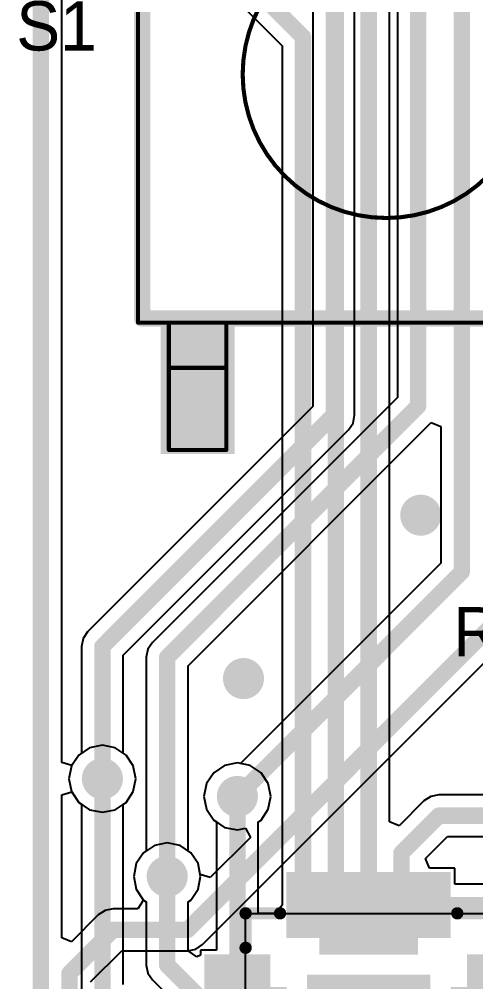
# Model space of a CAD drawing. Extents: x 10.58 to 11.54, y 9.91 to 15.27.
# Drawn here: x 10.9456 to 11.1647, y 12.7378 to 13.1994 of the extents above; entities that cross this region are included whole.
import ezdxf

# ---------------------------------------------------------------- set-up
doc = ezdxf.new("R2010")
doc.units = 0
doc.layers.get('0').update_dxf_attribs({"linetype": 'CONTINUOUS'})
for name, color, linetype in [('BOTTOMLAYER', 5, 'CONTINUOUS'), ('MULTILAYER', 9, 'CONTINUOUS'), ('TOPLAYER', 1, 'CONTINUOUS'), ('TOPOVERLAY', 2, 'CONTINUOUS'), ('TOPPASTE', 8, 'CONTINUOUS'), ('TOPSOLDER', 216, 'CONTINUOUS'), ('VIAHOLELAYER', 16, 'CONTINUOUS')]:
    doc.layers.add(name, color=color, linetype=linetype)

# ---------------------------------------------------------------- blocks, each defined once
blk = doc.blocks.new('SWITCH_4P_SMT_54')
at = {"layer": 'TOPLAYER'}
for points in [[(-0.061024, -0.042323), (0, -0.042323), (-0.061024, -0.014764), (0, -0.014764)], [(0.23622, -0.042323), (0.297244, -0.042323), (0.23622, -0.014764), (0.297244, -0.014764)], [(-0.061024, -0.223425), (0, -0.223425), (-0.061024, -0.195866), (0, -0.195866)], [(0.23622, -0.223425), (0.297244, -0.223425), (0.23622, -0.195866), (0.297244, -0.195866)]]:
    blk.add_solid(points, dxfattribs=at)
at = {"layer": 'TOPOVERLAY', "const_width": 0.003937}
for points in [[(-0.001969, 0, 1), (0.001969, 0, 1)], [(-0.001969, 0, 1), (0.001969, 0, 1)], [(0.234252, 0, 1), (0.238189, 0, 1)], [(0.234252, 0, 1), (0.238189, 0, 1)], [(-0.001969, -0.23622, 1), (0.001969, -0.23622, 1)], [(-0.001969, -0.23622, 1), (0.001969, -0.23622, 1)], [(0.234252, -0.23622, 1), (0.238189, -0.23622, 1)], [(0.234252, -0.23622, 1), (0.238189, -0.23622, 1)]]:
    blk.add_lwpolyline(points, format="xyb", close=True, dxfattribs=at)
at = {"layer": 'TOPOVERLAY', "const_width": 0.007874}
for points in [[(0.23622, 0), (0, 0)], [(0, -0.23622), (0, 0)], [(0.23622, -0.23622), (0.23622, 0)], [(0.23622, -0.23622), (0, -0.23622)]]:
    blk.add_lwpolyline(points, dxfattribs=at)
at = {"layer": 'TOPPASTE'}
for points in [[(-0.061024, -0.042323), (0, -0.042323), (-0.061024, -0.014764), (0, -0.014764)], [(0.23622, -0.042323), (0.297244, -0.042323), (0.23622, -0.014764), (0.297244, -0.014764)], [(-0.061024, -0.223425), (0, -0.223425), (-0.061024, -0.195866), (0, -0.195866)], [(0.23622, -0.223425), (0.297244, -0.223425), (0.23622, -0.195866), (0.297244, -0.195866)]]:
    blk.add_solid(points, dxfattribs=at)
at = {"layer": 'TOPSOLDER'}
for points in [[(-0.065024, -0.046323), (0.004, -0.046323), (-0.065024, -0.010764), (0.004, -0.010764)], [(0.23222, -0.046323), (0.301244, -0.046323), (0.23222, -0.010764), (0.301244, -0.010764)], [(-0.065024, -0.227425), (0.004, -0.227425), (-0.065024, -0.191866), (0.004, -0.191866)], [(0.23222, -0.227425), (0.301244, -0.227425), (0.23222, -0.191866), (0.301244, -0.191866)]]:
    blk.add_solid(points, dxfattribs=at)
blk = doc.blocks.new('QFN_20_0_4___62')
at = {"layer": 'TOPLAYER'}
for points in [[(-0.027559, 0.051181), (-0.027559, 0.074803), (-0.035433, 0.051181), (-0.035433, 0.074803)], [(-0.011811, 0.043307), (-0.011811, 0.074803), (-0.019685, 0.043307), (-0.019685, 0.074803)], [(0.003937, 0.043307), (0.003937, 0.074803), (-0.003937, 0.043307), (-0.003937, 0.074803)], [(0.019685, 0.043307), (0.019685, 0.074803), (0.011811, 0.043307), (0.011811, 0.074803)], [(0.035433, 0.051181), (0.035433, 0.074803), (0.027559, 0.051181), (0.027559, 0.074803)], [(-0.074803, 0.027559), (-0.051181, 0.027559), (-0.074803, 0.035433), (-0.051181, 0.035433)], [(0.051181, 0.027559), (0.074803, 0.027559), (0.051181, 0.035433), (0.074803, 0.035433)], [(-0.02559, -0.02559), (0.02559, -0.02559), (-0.02559, 0.02559), (0.02559, 0.02559)], [(-0.074803, 0.011811), (-0.043307, 0.011811), (-0.074803, 0.019685), (-0.043307, 0.019685)], [(0.043307, 0.011811), (0.074803, 0.011811), (0.043307, 0.019685), (0.074803, 0.019685)], [(-0.074803, -0.003937), (-0.043307, -0.003937), (-0.074803, 0.003937), (-0.043307, 0.003937)], [(0.043307, -0.003937), (0.074803, -0.003937), (0.043307, 0.003937), (0.074803, 0.003937)], [(-0.074803, -0.019685), (-0.043307, -0.019685), (-0.074803, -0.011811), (-0.043307, -0.011811)], [(0.043307, -0.019685), (0.074803, -0.019685), (0.043307, -0.011811), (0.074803, -0.011811)], [(-0.074803, -0.035433), (-0.051181, -0.035433), (-0.074803, -0.027559), (-0.051181, -0.027559)], [(0.051181, -0.035433), (0.074803, -0.035433), (0.051181, -0.027559), (0.074803, -0.027559)], [(-0.011811, -0.074803), (-0.011811, -0.043307), (-0.019685, -0.074803), (-0.019685, -0.043307)], [(0.003937, -0.074803), (0.003937, -0.043307), (-0.003937, -0.074803), (-0.003937, -0.043307)], [(0.019685, -0.074803), (0.019685, -0.043307), (0.011811, -0.074803), (0.011811, -0.043307)], [(-0.027559, -0.074803), (-0.027559, -0.051181), (-0.035433, -0.074803), (-0.035433, -0.051181)], [(0.035433, -0.074803), (0.035433, -0.051181), (0.027559, -0.074803), (0.027559, -0.051181)]]:
    blk.add_solid(points, dxfattribs=at)
at = {"layer": 'TOPOVERLAY'}
for points, const_width in [([(-0.060532, 0.059055, 1), (-0.057579, 0.059055, 1)], 0.002953), ([(-0.060532, 0.059055, 1), (-0.057579, 0.059055, 1)], 0.002953), ([(-0.043996, 0.059055, 1), (-0.041043, 0.059055, 1)], 0.002953), ([(0.041043, 0.059055, 1), (0.043996, 0.059055, 1)], 0.002953), ([(0.057579, 0.059055, 1), (0.060532, 0.059055, 1)], 0.002953), ([(0.057579, 0.059055, 1), (0.060532, 0.059055, 1)], 0.002953), ([(-0.060532, 0.04252, 1), (-0.057579, 0.04252, 1)], 0.002953), ([(0.057579, 0.04252, 1), (0.060532, 0.04252, 1)], 0.002953), ([(-0.060532, -0.04252, 1), (-0.057579, -0.04252, 1)], 0.002953), ([(0.057579, -0.04252, 1), (0.060532, -0.04252, 1)], 0.002953), ([(-0.044882, -0.048819, 1), (-0.052756, -0.048819, 1)], 0.006), ([(-0.054256, -0.048819, 1), (-0.051256, -0.048819, 1)], 0.003), ([(-0.046382, -0.048819, 1), (-0.043382, -0.048819, 1)], 0.003), ([(-0.066142, -0.067716, 1), (-0.074016, -0.067716, 1)], 0.007874), ([(-0.060532, -0.059055, 1), (-0.057579, -0.059055, 1)], 0.002953), ([(-0.060532, -0.059055, 1), (-0.057579, -0.059055, 1)], 0.002953), ([(-0.043602, -0.059055, 1), (-0.04065, -0.059055, 1)], 0.002953), ([(0.041043, -0.059055, 1), (0.043996, -0.059055, 1)], 0.002953), ([(0.057579, -0.059055, 1), (0.060532, -0.059055, 1)], 0.002953), ([(0.057579, -0.059055, 1), (0.060532, -0.059055, 1)], 0.002953), ([(-0.075984, -0.067716, 1), (-0.072047, -0.067716, 1)], 0.003937), ([(-0.06811, -0.067716, 1), (-0.064173, -0.067716, 1)], 0.003937)]:
    blk.add_lwpolyline(points, format="xyb", close=True, dxfattribs=dict(at, const_width=const_width))
at = {"layer": 'TOPOVERLAY', "const_width": 0.005906}
for points in [[(-0.059055, 0.059055), (-0.059055, 0.04252)], [(-0.059055, 0.059055), (-0.04252, 0.059055)], [(0.04252, 0.059055), (0.059055, 0.059055)], [(0.059055, 0.059055), (0.059055, 0.04252)], [(-0.059055, -0.04252), (-0.059055, -0.059055)], [(0.059055, -0.04252), (0.059055, -0.059055)], [(-0.059055, -0.059055), (-0.042126, -0.059055)], [(0.04252, -0.059055), (0.059055, -0.059055)]]:
    blk.add_lwpolyline(points, dxfattribs=at)
at = {"layer": 'TOPPASTE'}
for points in [[(-0.027559, 0.051181), (-0.027559, 0.074803), (-0.035433, 0.051181), (-0.035433, 0.074803)], [(-0.011811, 0.043307), (-0.011811, 0.074803), (-0.019685, 0.043307), (-0.019685, 0.074803)], [(0.003937, 0.043307), (0.003937, 0.074803), (-0.003937, 0.043307), (-0.003937, 0.074803)], [(0.019685, 0.043307), (0.019685, 0.074803), (0.011811, 0.043307), (0.011811, 0.074803)], [(0.035433, 0.051181), (0.035433, 0.074803), (0.027559, 0.051181), (0.027559, 0.074803)], [(-0.074803, 0.027559), (-0.051181, 0.027559), (-0.074803, 0.035433), (-0.051181, 0.035433)], [(0.051181, 0.027559), (0.074803, 0.027559), (0.051181, 0.035433), (0.074803, 0.035433)], [(-0.02559, -0.02559), (0.02559, -0.02559), (-0.02559, 0.02559), (0.02559, 0.02559)], [(-0.074803, 0.011811), (-0.043307, 0.011811), (-0.074803, 0.019685), (-0.043307, 0.019685)], [(0.043307, 0.011811), (0.074803, 0.011811), (0.043307, 0.019685), (0.074803, 0.019685)], [(-0.074803, -0.003937), (-0.043307, -0.003937), (-0.074803, 0.003937), (-0.043307, 0.003937)], [(0.043307, -0.003937), (0.074803, -0.003937), (0.043307, 0.003937), (0.074803, 0.003937)], [(-0.074803, -0.019685), (-0.043307, -0.019685), (-0.074803, -0.011811), (-0.043307, -0.011811)], [(0.043307, -0.019685), (0.074803, -0.019685), (0.043307, -0.011811), (0.074803, -0.011811)], [(-0.074803, -0.035433), (-0.051181, -0.035433), (-0.074803, -0.027559), (-0.051181, -0.027559)], [(0.051181, -0.035433), (0.074803, -0.035433), (0.051181, -0.027559), (0.074803, -0.027559)], [(-0.011811, -0.074803), (-0.011811, -0.043307), (-0.019685, -0.074803), (-0.019685, -0.043307)], [(0.003937, -0.074803), (0.003937, -0.043307), (-0.003937, -0.074803), (-0.003937, -0.043307)], [(0.019685, -0.074803), (0.019685, -0.043307), (0.011811, -0.074803), (0.011811, -0.043307)], [(-0.027559, -0.074803), (-0.027559, -0.051181), (-0.035433, -0.074803), (-0.035433, -0.051181)], [(0.035433, -0.074803), (0.035433, -0.051181), (0.027559, -0.074803), (0.027559, -0.051181)]]:
    blk.add_solid(points, dxfattribs=at)
at = {"layer": 'TOPSOLDER'}
for points in [[(-0.023559, 0.047181), (-0.023559, 0.078803), (-0.039433, 0.047181), (-0.039433, 0.078803)], [(-0.007811, 0.039307), (-0.007811, 0.078803), (-0.023685, 0.039307), (-0.023685, 0.078803)], [(0.007937, 0.039307), (0.007937, 0.078803), (-0.007937, 0.039307), (-0.007937, 0.078803)], [(0.023685, 0.039307), (0.023685, 0.078803), (0.007811, 0.039307), (0.007811, 0.078803)], [(0.039433, 0.047181), (0.039433, 0.078803), (0.023559, 0.047181), (0.023559, 0.078803)], [(-0.078803, 0.023559), (-0.047181, 0.023559), (-0.078803, 0.039433), (-0.047181, 0.039433)], [(0.047181, 0.023559), (0.078803, 0.023559), (0.047181, 0.039433), (0.078803, 0.039433)], [(-0.02959, -0.02959), (0.02959, -0.02959), (-0.02959, 0.02959), (0.02959, 0.02959)], [(-0.078803, 0.007811), (-0.039307, 0.007811), (-0.078803, 0.023685), (-0.039307, 0.023685)], [(0.039307, 0.007811), (0.078803, 0.007811), (0.039307, 0.023685), (0.078803, 0.023685)], [(-0.078803, -0.007937), (-0.039307, -0.007937), (-0.078803, 0.007937), (-0.039307, 0.007937)], [(0.039307, -0.007937), (0.078803, -0.007937), (0.039307, 0.007937), (0.078803, 0.007937)], [(-0.078803, -0.023685), (-0.039307, -0.023685), (-0.078803, -0.007811), (-0.039307, -0.007811)], [(0.039307, -0.023685), (0.078803, -0.023685), (0.039307, -0.007811), (0.078803, -0.007811)], [(-0.078803, -0.039433), (-0.047181, -0.039433), (-0.078803, -0.023559), (-0.047181, -0.023559)], [(0.047181, -0.039433), (0.078803, -0.039433), (0.047181, -0.023559), (0.078803, -0.023559)], [(-0.007811, -0.078803), (-0.007811, -0.039307), (-0.023685, -0.078803), (-0.023685, -0.039307)], [(0.007937, -0.078803), (0.007937, -0.039307), (-0.007937, -0.078803), (-0.007937, -0.039307)], [(0.023685, -0.078803), (0.023685, -0.039307), (0.007811, -0.078803), (0.007811, -0.039307)], [(-0.023559, -0.078803), (-0.023559, -0.047181), (-0.039433, -0.078803), (-0.039433, -0.047181)], [(0.039433, -0.078803), (0.039433, -0.047181), (0.023559, -0.078803), (0.023559, -0.047181)]]:
    blk.add_solid(points, dxfattribs=at)

msp = doc.modelspace()

# ---------------------------------------------------------------- linework, layer by layer
at = {"layer": 'BOTTOMLAYER'}
for p, q in [((11.106583, 13.009581), (11.106583, 14.280024)), ((11.127064, 13.860316), (11.127064, 13.018068)), ((10.966032, 12.842957), (10.966032, 13.669597)), ((11.086512, 13.339822), (11.086512, 13.013738)), ((11.127064, 13.018068), (11.009531, 12.900535)), ((11.086512, 13.013738), (10.978428, 12.905653)), ((11.105819, 13.00574), (11.106583, 13.009581)), ((10.99556, 12.894401), (11.103644, 13.002485)), ((11.026662, 12.889282), (11.14331, 13.005931)), ((11.103644, 13.002485), (11.105819, 13.00574)), ((11.14331, 13.005931), (11.14793, 13.004017)), ((11.14793, 13.004017), (11.14793, 12.938494)), ((11.14793, 12.938494), (11.051867, 12.842431)), ((10.978428, 12.905653), (10.976253, 12.902398)), ((10.976253, 12.902398), (10.975489, 12.898557)), ((11.009531, 12.900535), (11.007355, 12.897279)), ((11.033565, 12.755634), (11.178841, 12.90091)), ((10.975489, 12.898557), (10.975489, 12.847406)), ((11.007355, 12.897279), (11.006591, 12.893439)), ((10.99556, 12.847406), (10.99556, 12.894401)), ((11.006591, 12.893439), (11.006591, 12.800556)), ((11.026662, 12.800556), (11.026662, 12.889282)), ((10.97417, 12.846525), (10.970817, 12.841506)), ((10.975489, 12.847406), (10.97417, 12.846525)), ((10.996878, 12.846525), (10.99556, 12.847406)), ((11.000359, 12.841316), (10.996878, 12.846525)), ((10.970817, 12.841506), (10.966032, 12.842957)), ((11.001581, 12.835171), (11.000359, 12.841316)), ((11.044167, 12.841518), (11.038958, 12.838037)), ((11.050311, 12.84274), (11.044167, 12.841518)), ((11.051867, 12.842431), (11.050311, 12.84274)), ((11.038958, 12.838037), (11.035477, 12.832828)), ((11.000359, 12.829027), (11.001581, 12.835171)), ((11.035477, 12.832828), (11.034255, 12.826683)), ((10.966032, 12.827386), (10.970817, 12.828837)), ((10.966032, 12.758845), (10.966032, 12.827386)), ((10.970817, 12.828837), (10.97417, 12.823818)), ((10.996878, 12.823818), (11.000359, 12.829027)), ((11.034255, 12.826683), (11.035477, 12.820539)), ((10.97417, 12.823818), (10.97938, 12.820337)), ((10.991669, 12.820337), (10.996878, 12.823818)), ((10.97938, 12.820337), (10.985524, 12.819115)), ((10.985524, 12.819115), (10.991669, 12.820337)), ((11.035477, 12.820539), (11.038958, 12.81533)), ((11.038958, 12.81533), (11.044167, 12.811849)), ((11.044167, 12.811849), (11.050311, 12.810627)), ((11.050311, 12.810627), (11.054175, 12.811395)), ((11.054175, 12.811395), (11.056532, 12.806986)), ((11.056532, 12.806986), (11.037293, 12.787747)), ((11.005273, 12.799675), (11.001792, 12.794466)), ((11.006591, 12.800556), (11.005273, 12.799675)), ((11.02798, 12.799675), (11.026662, 12.800556)), ((11.031461, 12.794466), (11.02798, 12.799675)), ((11.001792, 12.794466), (11.00057, 12.788321)), ((11.032509, 12.789198), (11.031461, 12.794466)), ((11.00057, 12.788321), (11.001792, 12.782177)), ((11.037293, 12.787747), (11.032509, 12.789198)), ((11.001792, 12.782177), (11.005134, 12.777176)), ((11.005134, 12.777176), (11.004022, 12.775096)), ((10.986802, 12.772002), (10.983546, 12.769827)), ((10.987439, 12.772129), (10.986802, 12.772002)), ((10.990642, 12.772766), (10.987439, 12.772129)), ((11.002465, 12.772766), (10.990642, 12.772766)), ((11.004022, 12.775096), (11.002465, 12.772766)), ((10.983546, 12.769827), (10.970651, 12.756932)), ((10.970651, 12.756932), (10.966032, 12.758845)), ((11.026469, 12.752695), (11.030309, 12.753459)), ((11.030309, 12.753459), (11.033565, 12.755634)), ((10.979811, 12.737708), (10.994799, 12.752695)), ((10.994799, 12.752695), (11.026469, 12.752695))]:
    msp.add_line(p, q, dxfattribs=at)
at = {"layer": 'BOTTOMLAYER', "const_width": 0.007874}
for points in [[(11.096548, 13.009581), (11.096548, 14.292258)], [(11.157965, 12.934337), (11.157965, 13.895801)], [(11.137099, 13.013912), (11.137099, 13.863404)], [(10.955997, 12.657219), (10.955997, 13.673754)], [(11.016626, 12.893439), (11.137099, 13.013912)], [(10.985524, 12.898557), (11.096548, 13.009581)], [(11.050311, 12.826683), (11.157965, 12.934337)], [(11.026469, 12.76273), (11.171745, 12.908006)], [(10.985524, 12.835171), (10.985524, 12.898557)], [(11.016626, 12.788321), (11.016626, 12.893439)], [(10.969776, 12.741864), (10.990642, 12.76273)], [(10.990642, 12.76273), (11.026469, 12.76273)], [(10.969776, 12.716274), (10.969776, 12.741864)]]:
    msp.add_lwpolyline(points, dxfattribs=at)
at = {"layer": 'BOTTOMLAYER'}
for points, const_width in [([(11.13513, 13.013912, 1), (11.139067, 13.013912, 1)], 0.003937), ([(11.13513, 13.013912, 1), (11.139067, 13.013912, 1)], 0.003937), ([(11.094579, 13.009581, 1), (11.098516, 13.009581, 1)], 0.003937), ([(11.094579, 13.009581, 1), (11.098516, 13.009581, 1)], 0.003937), ([(11.133359, 12.961549, 1), (11.143201, 12.961549, 1)], 0.009843), ([(11.155997, 12.934337, 1), (11.159934, 12.934337, 1)], 0.003937), ([(11.155997, 12.934337, 1), (11.159934, 12.934337, 1)], 0.003937), ([(10.983556, 12.898557, 1), (10.987493, 12.898557, 1)], 0.003937), ([(10.983556, 12.898557, 1), (10.987493, 12.898557, 1)], 0.003937), ([(11.014658, 12.893439, 1), (11.018595, 12.893439, 1)], 0.003937), ([(11.014658, 12.893439, 1), (11.018595, 12.893439, 1)], 0.003937), ([(11.048319, 12.883203, 1), (11.058162, 12.883203, 1)], 0.009843), ([(10.980603, 12.835171, 1), (10.990445, 12.835171, 1)], 0.009843), ([(10.983556, 12.835171, 1), (10.987493, 12.835171, 1)], 0.003937), ([(11.04539, 12.826683, 1), (11.055233, 12.826683, 1)], 0.009843), ([(11.048343, 12.826683, 1), (11.05228, 12.826683, 1)], 0.003937), ([(11.011705, 12.788321, 1), (11.021548, 12.788321, 1)], 0.009843), ([(11.014658, 12.788321, 1), (11.018595, 12.788321, 1)], 0.003937), ([(10.988674, 12.76273, 1), (10.992611, 12.76273, 1)], 0.003937), ([(10.988674, 12.76273, 1), (10.992611, 12.76273, 1)], 0.003937), ([(11.024501, 12.76273, 1), (11.028438, 12.76273, 1)], 0.003937), ([(11.024501, 12.76273, 1), (11.028438, 12.76273, 1)], 0.003937), ([(10.967808, 12.741864, 1), (10.971745, 12.741864, 1)], 0.003937), ([(10.967808, 12.741864, 1), (10.971745, 12.741864, 1)], 0.003937)]:
    msp.add_lwpolyline(points, format="xyb", close=True, dxfattribs=dict(at, const_width=const_width))
at = {"layer": 'MULTILAYER', "const_width": 0.009843}
for points in [[(11.133359, 12.961549, 1), (11.143201, 12.961549, 1)], [(11.048319, 12.883203, 1), (11.058162, 12.883203, 1)], [(10.980603, 12.835171, 1), (10.990445, 12.835171, 1)], [(11.04539, 12.826683, 1), (11.055233, 12.826683, 1)], [(11.011705, 12.788321, 1), (11.021548, 12.788321, 1)]]:
    msp.add_lwpolyline(points, format="xyb", close=True, dxfattribs=at)
at = {"layer": 'TOPLAYER'}
for p, q in [((11.123339, 12.814577), (11.123339, 13.393578)), ((11.047316, 13.211156), (11.071772, 13.1867)), ((11.071772, 13.1867), (11.071772, 12.774562)), ((10.97938, 12.850006), (10.97417, 12.846525)), ((10.985524, 12.851228), (10.97938, 12.850006)), ((10.991669, 12.850006), (10.985524, 12.851228)), ((10.996878, 12.846525), (10.991669, 12.850006)), ((10.97417, 12.846525), (10.97069, 12.841316)), ((11.000359, 12.841316), (10.996878, 12.846525)), ((10.97069, 12.841316), (10.969468, 12.835171)), ((11.001581, 12.835171), (11.000359, 12.841316)), ((11.044167, 12.841518), (11.038958, 12.838037)), ((11.050311, 12.84274), (11.044167, 12.841518)), ((11.056456, 12.841518), (11.050311, 12.84274)), ((11.061665, 12.838037), (11.056456, 12.841518)), ((11.038958, 12.838037), (11.035477, 12.832828)), ((11.065146, 12.832828), (11.061665, 12.838037)), ((10.969468, 12.835171), (10.97069, 12.829027)), ((11.000359, 12.829027), (11.001581, 12.835171)), ((11.035477, 12.832828), (11.034255, 12.826683)), ((11.066368, 12.826683), (11.065146, 12.832828)), ((10.97069, 12.829027), (10.97417, 12.823818)), ((10.996878, 12.823818), (11.000359, 12.829027)), ((11.034255, 12.826683), (11.035477, 12.820539)), ((11.065146, 12.820539), (11.066368, 12.826683)), ((11.143101, 12.826726), (11.139845, 12.824551)), ((11.146941, 12.82749), (11.143101, 12.826726)), ((11.171321, 12.82749), (11.146941, 12.82749)), ((10.97417, 12.823818), (10.975489, 12.822937)), ((10.975489, 12.822937), (10.975489, 12.732416)), ((10.99556, 12.822937), (10.996878, 12.823818)), ((10.99556, 12.736572), (10.99556, 12.822937)), ((11.139845, 12.824551), (11.127958, 12.812664)), ((11.035477, 12.820539), (11.038958, 12.81533)), ((11.061665, 12.81533), (11.065146, 12.820539)), ((11.038958, 12.81533), (11.040276, 12.814449)), ((11.040276, 12.814449), (11.040276, 12.752909)), ((11.060347, 12.814449), (11.061665, 12.81533)), ((11.060347, 12.770625), (11.060347, 12.814449)), ((11.127958, 12.812664), (11.123339, 12.814577)), ((11.016626, 12.804378), (11.010482, 12.803155)), ((11.022771, 12.803155), (11.016626, 12.804378)), ((11.140576, 12.796898), (11.151098, 12.80742)), ((11.151098, 12.80742), (11.171321, 12.80742)), ((11.005273, 12.799675), (11.001792, 12.794466)), ((11.010482, 12.803155), (11.005273, 12.799675)), ((11.02798, 12.799675), (11.022771, 12.803155)), ((11.031461, 12.794466), (11.02798, 12.799675)), ((11.001792, 12.794466), (11.00057, 12.788321)), ((11.032683, 12.788321), (11.031461, 12.794466)), ((11.14249, 12.792279), (11.140576, 12.796898)), ((11.154642, 12.792279), (11.14249, 12.792279)), ((11.154642, 12.784597), (11.154642, 12.792279)), ((11.00057, 12.788321), (11.001792, 12.782177)), ((11.031461, 12.782177), (11.032683, 12.788321)), ((11.001792, 12.782177), (11.005273, 12.776967)), ((11.02798, 12.776967), (11.031461, 12.782177)), ((11.190986, 12.784597), (11.154642, 12.784597)), ((11.005273, 12.776967), (11.006591, 12.776086)), ((11.006591, 12.776086), (11.006591, 12.745802)), ((11.026662, 12.776086), (11.02798, 12.776967)), ((11.026662, 12.7526), (11.026662, 12.776086)), ((11.071786, 12.77449), (11.068615, 12.770625)), ((11.071772, 12.774562), (11.071786, 12.77449)), ((11.054248, 12.652515), (11.054248, 12.770625)), ((11.054248, 12.770625), (11.172359, 12.770625)), ((11.068615, 12.770625), (11.060347, 12.770625)), ((11.040276, 12.752909), (11.032595, 12.752909)), ((11.032595, 12.752909), (11.032595, 12.750558)), ((11.030819, 12.749822), (11.026662, 12.7526)), ((11.032595, 12.750558), (11.030819, 12.749822)), ((11.006591, 12.745802), (11.006591, 12.745801)), ((11.006591, 12.745801), (11.006591, 12.745801)), ((11.006591, 12.745801), (11.007355, 12.741961)), ((11.007355, 12.741961), (11.009531, 12.738705)), ((11.009531, 12.738705), (11.022011, 12.726225))]:
    msp.add_line(p, q, dxfattribs=at)
at = {"layer": 'TOPLAYER', "const_width": 0.007874}
for points in [[(11.113304, 12.770625), (11.113304, 13.393578)], [(11.097556, 12.770625), (11.097556, 13.331014)], [(11.04576, 13.226904), (11.081808, 13.190857)], [(11.081808, 12.774562), (11.081808, 13.190857)], [(10.985524, 12.732416), (10.985524, 12.835171)], [(11.050311, 12.743066), (11.050311, 12.826683)], [(11.129052, 12.799565), (11.146941, 12.817455)], [(11.146941, 12.817455), (11.183556, 12.817455)], [(11.129052, 12.770625), (11.129052, 12.799565)], [(11.016626, 12.745801), (11.016626, 12.788321)], [(11.1448, 12.774562), (11.20322, 12.774562)], [(11.016626, 12.745801), (11.03511, 12.727318)]]:
    msp.add_lwpolyline(points, dxfattribs=at)
at = {"layer": 'TOPLAYER'}
for points, const_width in [([(11.079839, 13.190857, 1), (11.083776, 13.190857, 1)], 0.003937), ([(11.079839, 13.190857, 1), (11.083776, 13.190857, 1)], 0.003937), ([(11.133359, 12.961549, 1), (11.143201, 12.961549, 1)], 0.009843), ([(11.048319, 12.883203, 1), (11.058162, 12.883203, 1)], 0.009843), ([(10.980603, 12.835171, 1), (10.990445, 12.835171, 1)], 0.009843), ([(10.983556, 12.835171, 1), (10.987493, 12.835171, 1)], 0.003937), ([(11.04539, 12.826683, 1), (11.055233, 12.826683, 1)], 0.009843), ([(11.048343, 12.826683, 1), (11.05228, 12.826683, 1)], 0.003937), ([(11.144973, 12.817455, 1), (11.14891, 12.817455, 1)], 0.003937), ([(11.144973, 12.817455, 1), (11.14891, 12.817455, 1)], 0.003937), ([(11.127083, 12.799565, 1), (11.13102, 12.799565, 1)], 0.003937), ([(11.127083, 12.799565, 1), (11.13102, 12.799565, 1)], 0.003937), ([(11.011705, 12.788321, 1), (11.021548, 12.788321, 1)], 0.009843), ([(11.014658, 12.788321, 1), (11.018595, 12.788321, 1)], 0.003937), ([(11.079839, 12.774562, 1), (11.083776, 12.774562, 1)], 0.003937), ([(11.142831, 12.774562, 1), (11.146768, 12.774562, 1)], 0.003937), ([(11.095587, 12.770625, 1), (11.099524, 12.770625, 1)], 0.003937), ([(11.111335, 12.770625, 1), (11.115272, 12.770625, 1)], 0.003937), ([(11.127083, 12.770625, 1), (11.13102, 12.770625, 1)], 0.003937), ([(11.014658, 12.745801, 1), (11.018595, 12.745801, 1)], 0.003937), ([(11.014658, 12.745801, 1), (11.018595, 12.745801, 1)], 0.003937), ([(11.048343, 12.743066, 1), (11.05228, 12.743066, 1)], 0.003937)]:
    msp.add_lwpolyline(points, format="xyb", close=True, dxfattribs=dict(at, const_width=const_width))
at = {"layer": 'TOPOVERLAY', "const_width": 0.001969}
for points in [[(11.00265, 13.053871), (11.00265, 13.29206)], [(11.00265, 13.053871), (11.240839, 13.053871)], [(11.017414, 12.992847), (11.017414, 13.053871)], [(11.044973, 12.992847), (11.044973, 13.053871)], [(11.017414, 13.032218), (11.044973, 13.032218)], [(11.017414, 12.992847), (11.044973, 12.992847)]]:
    msp.add_lwpolyline(points, dxfattribs=at)
at = {"layer": 'TOPOVERLAY'}
for points, const_width in [([(11.190643, 13.172966, 1), (11.052847, 13.172966, 1)], 0.001969), ([(11.052355, 13.172966, 1), (11.053339, 13.172966, 1)], 0.000984), ([(11.002158, 13.053871, 1), (11.003142, 13.053871, 1)], 0.000984), ([(11.002158, 13.053871, 1), (11.003142, 13.053871, 1)], 0.000984), ([(11.016922, 13.053871, 1), (11.017906, 13.053871, 1)], 0.000984), ([(11.044481, 13.053871, 1), (11.045465, 13.053871, 1)], 0.000984), ([(11.016922, 13.032218, 1), (11.017906, 13.032218, 1)], 0.000984), ([(11.044481, 13.032218, 1), (11.045465, 13.032218, 1)], 0.000984), ([(11.016922, 12.992847, 1), (11.017906, 12.992847, 1)], 0.000984), ([(11.016922, 12.992847, 1), (11.017906, 12.992847, 1)], 0.000984), ([(11.044481, 12.992847, 1), (11.045465, 12.992847, 1)], 0.000984), ([(11.044481, 12.992847, 1), (11.045465, 12.992847, 1)], 0.000984)]:
    msp.add_lwpolyline(points, format="xyb", close=True, dxfattribs=dict(at, const_width=const_width))
at = {"layer": 'VIAHOLELAYER', "const_width": 0.005906}
for points in [[(11.135327, 12.961549, 1), (11.141233, 12.961549, 1)], [(11.050288, 12.883203, 1), (11.056193, 12.883203, 1)], [(10.982572, 12.835171, 1), (10.988477, 12.835171, 1)], [(11.047359, 12.826683, 1), (11.053264, 12.826683, 1)], [(11.013674, 12.788321, 1), (11.019579, 12.788321, 1)]]:
    msp.add_lwpolyline(points, format="xyb", close=True, dxfattribs=at)

# ---------------------------------------------------------------- block references
for name, p, rotation in [('SWITCH_4P_SMT_54', (11.240839, 13.29206), 270), ('QFN_20_0_4___62', (11.113304, 12.71157), 90)]:
    msp.add_blockref(name, p, dxfattribs=dict(rotation=rotation))

# ---------------------------------------------------------------- texts
at = {"layer": 'TOPOVERLAY'}
for s, p in [('S1', (10.944186, 13.184384)), ('R22', (11.153872, 12.893833))]:
    msp.add_text(s, height=0.023622, rotation=360, dxfattribs=at).set_placement(p)

doc.saveas('drawing.dxf')
